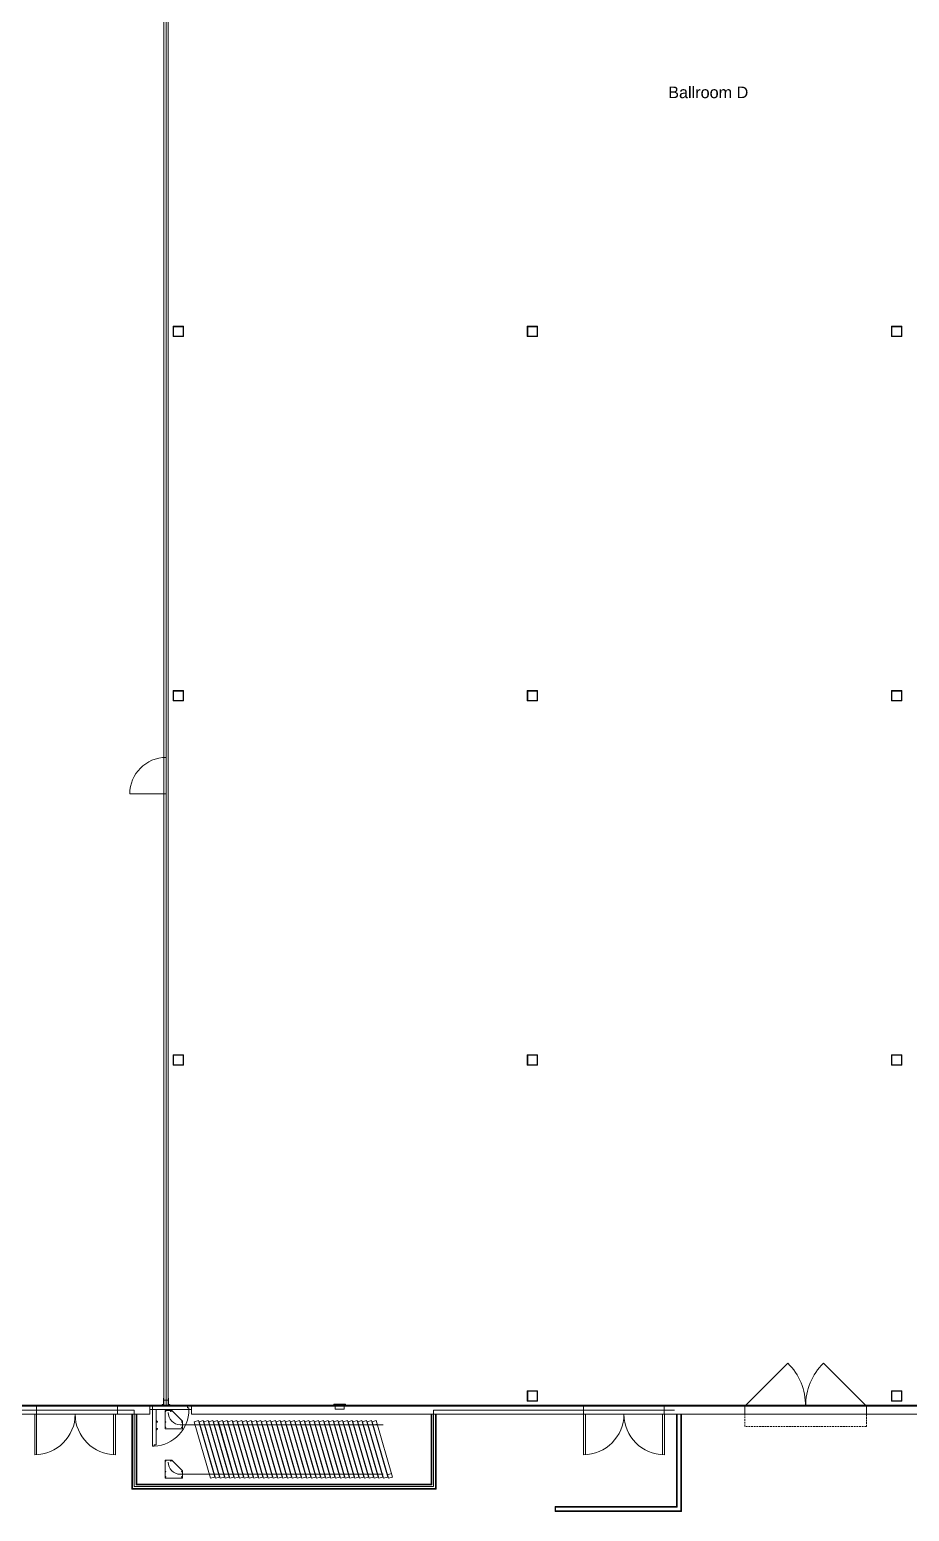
# Model space of a CAD drawing. Header units: inches. Extents: x -413 to 2782, y 7273 to 9795.
# Drawn here: x 789 to 1659, y 7273 to 8738 of the extents above; entities that cross this region are included whole.
import ezdxf

# ---------------------------------------------------------------- set-up
doc = ezdxf.new("R2010")
doc.units = ezdxf.units.IN
doc.header["$LTSCALE"] = 16.5
doc.header["$MEASUREMENT"] = 0
doc.linetypes.add('Dash Style-1', pattern=[0.161743, 0.107727, -0.054016])
doc.layers.get('0').update_dxf_attribs({"lineweight": 15})
for name, color, linetype, lineweight in [('A-0', 7, 'Continuous', 15), ('A-DOOR', 2, 'Continuous', 15), ('A-EQPM', 5, 'Continuous', 15), ('A-FLOR-HRAL', 5, 'Continuous', 15), ('A-PRTN-CTR', 2, 'Continuous', 15), ('A-PRTN-MOVE', 4, 'Continuous', 15), ('A-PRTN-STK', 6, 'Continuous', 15), ('A-WALL-FI1H', 25, 'Continuous', 15), ('A-WALL-FNSH', 251, 'Continuous', 15), ('A-WALL-FULL', 7, 'Continuous', 15), ('A-WALL-FULL-ACC', 6, 'Continuous', 15), ('A-WALL-HEAD', 14, 'Continuous', 15), ('FSPEQPA', 251, 'Continuous', 15), ('None', 7, 'Continuous', 5), ('P-EQPM', 7, 'Continuous', 15)]:
    doc.layers.add(name, color=color, linetype=linetype, lineweight=lineweight)
doc.styles.add('Arial (bold)', font='Arial')

# ---------------------------------------------------------------- blocks, each defined once
blk = doc.blocks.new('FLRBOX')
at = {"layer": 'A-EQPM', "color": 5, "linetype": 'Continuous', "lineweight": 15}
blk.add_line((-5.15, -5.15), (-5.15, 5.15), dxfattribs=at)
for points in [[(5.15, 5.15), (-5.15, 5.15), (-5.15, -5.15), (5.15, -5.15)], [(4.65, 4.65), (-4.65, 4.65), (-4.65, -4.65), (4.65, -4.65)]]:
    blk.add_lwpolyline(points, close=True, dxfattribs=at)
blk = doc.blocks.new('FXC')
at = {"layer": 'P-EQPM', "color": 7, "linetype": 'Continuous', "lineweight": 15}
for p, q in [((-5.75, 5), (-5.75, 4.5)), ((5.75, 5), (-5.75, 5)), ((5.75, 4.5), (-5.75, 4.5)), ((5.75, 5), (5.75, 4.5))]:
    blk.add_line(p, q, dxfattribs=at)
blk.add_lwpolyline([(-4.5, 4.5), (4.5, 4.5), (4.5, 0), (-4.5, 0)], close=True, dxfattribs=at)
blk = doc.blocks.new('FX')
at = {"layer": 'FSPEQPA', "color": 7, "rotation": -90}
blk.add_blockref('FXC', (-4.5, 0), dxfattribs=at)
blk = doc.blocks.new('11-90-DT')
at = {"color": 7, "linetype": 'Continuous', "lineweight": 15}
for p, q in [((-1.999, -8.5), (8.501, 2)), ((15.001, 2), (8.501, 2)), ((15.001, -16), (15.001, 2)), ((-1.999, -8.5), (-1.999, -16)), ((-1.999, -16), (15.001, -16))]:
    blk.add_line(p, q, dxfattribs=at)
for centre, radius in [((9.375, 1.375), 0.266), ((14.625, 1.375), 0.266), ((-1.499, -9.375), 0.265), ((-1.499, -14.625), 0.265), ((14.501, -9.375), 0.265), ((14.501, -14.625), 0.265)]:
    blk.add_circle(centre, radius, dxfattribs=at)
blk = doc.blocks.new('Group-77-1')
at = {"layer": 'A-FLOR-HRAL', "color": 7, "linetype": 'Continuous', "lineweight": 5}
for p, q in [((-321.0308, 985.8071), (-321.0308, -1137.6949)), ((-319.0308, 985.9071), (-319.0308, -1137.5949)), ((-317.0308, 985.8071), (-317.0308, -1137.6949))]:
    blk.add_line(p, q, dxfattribs=at)
blk = doc.blocks.new('Group-97-1')
at = {"color": 7, "linetype": 'Continuous', "lineweight": 15}
blk.add_lwpolyline([(95.4452, -1187.2199), (95.4452, -1147.2199), (93.5012, -1147.2199), (93.5012, -1187.2199, 0.414213562), (133.5012, -1147.2199, 0.414213562), (173.5012, -1187.2199), (173.5012, -1147.2199), (171.5572, -1147.2199), (171.5572, -1187.2199)], format="xyb", dxfattribs=at)
blk = doc.blocks.new('Group-98-1')
at = {"color": 7, "linetype": 'Continuous', "lineweight": 15}
blk.add_lwpolyline([(-446.8808, -1187.2189), (-446.8808, -1147.2189), (-448.8248, -1147.2189), (-448.8248, -1187.2189, 0.414213562), (-408.8248, -1147.2189, 0.414213562), (-368.8248, -1187.2189), (-368.8248, -1147.2189), (-370.7688, -1147.2189), (-370.7688, -1187.2189)], format="xyb", dxfattribs=at)
blk = doc.blocks.new('Group-102-1')
at = {"layer": 'A-DOOR', "color": 7, "linetype": 'Continuous', "lineweight": 15}
for p, q in [((-318.8908, -534.2219), (-354.8908, -534.2179)), ((253.1192, -1139.2199), (295.5462, -1096.7939)), ((373.1192, -1139.2199), (330.6932, -1096.7939))]:
    blk.add_line(p, q, dxfattribs=at)
at = {"layer": 'A-DOOR', "color": 7, "linetype": 'Dash Style-1', "lineweight": 5}
blk.add_lwpolyline([(373.1192, -1147.2159), (373.1192, -1159.2159), (253.1192, -1159.2159), (253.1192, -1147.2169)], dxfattribs=at)
at = {"layer": 'A-DOOR', "color": 7, "linetype": 'Continuous', "lineweight": 15}
for centre, radius, start, end in [((-318.8908, -534.2219), 36, 89.9936338, 179.9936338), ((253.1192, -1139.2199), 60, 0, 44.9993248), ((373.1192, -1139.2199), 59.9994, 135, 180)]:
    blk.add_arc(centre, radius, start, end, dxfattribs=at)
at = {"layer": 'A-PRTN-CTR', "color": 7, "linetype": 'Continuous', "lineweight": 15}
for p, q in [((-104.3648, -1157.5559), (-304.8808, -1157.5559)), ((-104.3648, -1206.5559), (-304.8808, -1206.5559))]:
    blk.add_line(p, q, dxfattribs=at)
for centre in [(-304.8808, -1145.5559), (-304.8808, -1194.5559)]:
    blk.add_arc(centre, 12, 180, 270, dxfattribs=at)
at = {"layer": 'A-PRTN-MOVE', "color": 7, "linetype": 'Continuous', "lineweight": 15}
for p, q in [((-334.8808, -1139.2199), (-293.8808, -1139.2199)), ((-332.3808, -1142.7199), (-332.3808, -1139.2199)), ((-321.5808, -1131.2199), (-321.5808, -1139.2199)), ((-321.0808, -1133.2199), (-317.0808, -1133.2199)), ((-316.5808, -1139.2199), (-316.5808, -1131.2199)), ((-297.6308, -1140.9699), (-297.6308, -1139.2199)), ((-297.6308, -1140.9699), (-296.3808, -1140.9699)), ((-296.3808, -1140.9699), (-296.3808, -1142.7199)), ((-334.8808, -1142.7199), (-293.8808, -1142.7199))]:
    blk.add_line(p, q, dxfattribs=at)
blk.add_lwpolyline([(-314.3838, -1139.2039), (-315.7028, -1137.7269), (-315.703, -1137.7267, 0.688188012), (-315.8578, -1137.7859), (-315.8578, -1139.1319), (-315.8578, -1139.1329, -0.414213562), (-315.8918, -1139.1669), (-322.2698, -1139.1669), (-322.2698, -1139.1669, -0.405627527), (-322.3038, -1139.1319), (-322.3038, -1139.1319), (-322.3038, -1137.7859, 0.688188012), (-322.4586, -1137.7267), (-322.4588, -1137.7269), (-323.7608, -1139.1839), (-323.7208, -1139.2199), (-322.4188, -1137.7629), (-322.4186, -1137.7626, -0.687962332), (-322.3578, -1137.7859), (-322.3578, -1139.1319, 0.414213562), (-322.2698, -1139.2199), (-315.8918, -1139.2199, 0.414213562), (-315.8038, -1139.1319), (-315.8038, -1137.7859, -0.687962332), (-315.743, -1137.7626), (-315.7428, -1137.7629), (-314.4238, -1139.2389)], format="xyb", close=True, dxfattribs=at)
at = {"layer": 'A-PRTN-STK', "color": 7, "linetype": 'Continuous', "lineweight": 15}
for p, q in [((-332.3808, -1142.7199), (-332.3808, -1178.7199)), ((-328.8808, -1177.4699), (-328.8808, -1142.7199)), ((-286.9828, -1153.5439), (-291.0658, -1154.7219)), ((-291.0658, -1154.7219), (-274.9478, -1210.5679)), ((-270.8648, -1209.3889), (-286.9828, -1153.5439)), ((-282.2328, -1153.5439), (-286.3158, -1154.7219)), ((-286.3158, -1154.7219), (-270.1978, -1210.5679)), ((-266.1148, -1209.3889), (-282.2328, -1153.5439)), ((-277.4828, -1153.5439), (-281.5658, -1154.7219)), ((-281.5658, -1154.7219), (-265.4478, -1210.5679)), ((-261.3648, -1209.3889), (-277.4828, -1153.5439)), ((-272.7328, -1153.5439), (-276.8158, -1154.7219)), ((-276.8158, -1154.7219), (-260.6978, -1210.5679)), ((-256.6148, -1209.3889), (-272.7328, -1153.5439)), ((-267.9828, -1153.5439), (-272.0658, -1154.7219)), ((-272.0658, -1154.7219), (-255.9478, -1210.5679)), ((-251.8648, -1209.3889), (-267.9828, -1153.5439)), ((-263.2328, -1153.5439), (-267.3158, -1154.7219)), ((-267.3158, -1154.7219), (-251.1978, -1210.5679)), ((-247.1148, -1209.3889), (-263.2328, -1153.5439)), ((-258.4828, -1153.5439), (-262.5658, -1154.7219)), ((-262.5658, -1154.7219), (-246.4478, -1210.5679)), ((-242.3648, -1209.3889), (-258.4828, -1153.5439)), ((-253.7328, -1153.5439), (-257.8158, -1154.7219)), ((-257.8158, -1154.7219), (-241.6978, -1210.5679)), ((-237.6148, -1209.3889), (-253.7328, -1153.5439)), ((-248.9828, -1153.5439), (-253.0658, -1154.7219)), ((-253.0658, -1154.7219), (-236.9478, -1210.5679)), ((-232.8648, -1209.3889), (-248.9828, -1153.5439)), ((-244.2328, -1153.5439), (-248.3158, -1154.7219)), ((-248.3158, -1154.7219), (-232.1978, -1210.5679)), ((-228.1148, -1209.3889), (-244.2328, -1153.5439)), ((-239.4828, -1153.5439), (-243.5658, -1154.7219)), ((-243.5658, -1154.7219), (-227.4478, -1210.5679)), ((-223.3648, -1209.3889), (-239.4828, -1153.5439)), ((-234.7328, -1153.5439), (-238.8158, -1154.7219)), ((-238.8158, -1154.7219), (-222.6978, -1210.5679)), ((-218.6148, -1209.3889), (-234.7328, -1153.5439)), ((-229.9828, -1153.5439), (-234.0658, -1154.7219)), ((-234.0658, -1154.7219), (-217.9478, -1210.5679)), ((-213.8648, -1209.3889), (-229.9828, -1153.5439)), ((-225.2328, -1153.5439), (-229.3158, -1154.7219)), ((-229.3158, -1154.7219), (-213.1978, -1210.5679)), ((-209.1148, -1209.3889), (-225.2328, -1153.5439)), ((-220.4828, -1153.5439), (-224.5658, -1154.7219)), ((-224.5658, -1154.7219), (-208.4478, -1210.5679)), ((-204.3648, -1209.3889), (-220.4828, -1153.5439)), ((-215.7328, -1153.5439), (-219.8158, -1154.7219)), ((-219.8158, -1154.7219), (-203.6978, -1210.5679)), ((-199.6148, -1209.3889), (-215.7328, -1153.5439)), ((-210.9828, -1153.5439), (-215.0658, -1154.7219)), ((-215.0658, -1154.7219), (-198.9478, -1210.5679)), ((-194.8648, -1209.3889), (-210.9828, -1153.5439)), ((-206.2328, -1153.5439), (-210.3158, -1154.7219)), ((-210.3158, -1154.7219), (-194.1978, -1210.5679)), ((-190.1148, -1209.3889), (-206.2328, -1153.5439)), ((-201.4828, -1153.5439), (-205.5658, -1154.7219)), ((-205.5658, -1154.7219), (-189.4478, -1210.5679)), ((-185.3648, -1209.3889), (-201.4828, -1153.5439)), ((-196.7328, -1153.5439), (-200.8158, -1154.7219)), ((-200.8158, -1154.7219), (-184.6978, -1210.5679)), ((-180.6148, -1209.3889), (-196.7328, -1153.5439)), ((-191.9828, -1153.5439), (-196.0658, -1154.7219)), ((-196.0658, -1154.7219), (-179.9478, -1210.5679)), ((-175.8648, -1209.3889), (-191.9828, -1153.5439)), ((-187.2328, -1153.5439), (-191.3158, -1154.7219)), ((-191.3158, -1154.7219), (-175.1978, -1210.5679)), ((-171.1148, -1209.3889), (-187.2328, -1153.5439)), ((-182.4828, -1153.5439), (-186.5658, -1154.7219)), ((-186.5658, -1154.7219), (-170.4478, -1210.5679)), ((-166.3648, -1209.3889), (-182.4828, -1153.5439)), ((-177.7328, -1153.5439), (-181.8158, -1154.7219)), ((-181.8158, -1154.7219), (-165.6978, -1210.5679)), ((-161.6148, -1209.3889), (-177.7328, -1153.5439)), ((-172.9828, -1153.5439), (-177.0658, -1154.7219)), ((-177.0658, -1154.7219), (-160.9478, -1210.5679)), ((-156.8648, -1209.3889), (-172.9828, -1153.5439)), ((-168.2328, -1153.5439), (-172.3158, -1154.7219)), ((-172.3158, -1154.7219), (-156.1978, -1210.5679)), ((-152.1148, -1209.3889), (-168.2328, -1153.5439)), ((-163.4828, -1153.5439), (-167.5658, -1154.7219)), ((-167.5658, -1154.7219), (-151.4478, -1210.5679)), ((-147.3648, -1209.3889), (-163.4828, -1153.5439)), ((-158.7328, -1153.5439), (-162.8158, -1154.7219)), ((-162.8158, -1154.7219), (-146.6978, -1210.5679)), ((-142.6148, -1209.3889), (-158.7328, -1153.5439)), ((-153.9828, -1153.5439), (-158.0658, -1154.7219)), ((-158.0658, -1154.7219), (-141.9478, -1210.5679)), ((-137.8648, -1209.3889), (-153.9828, -1153.5439)), ((-149.2328, -1153.5439), (-153.3158, -1154.7219)), ((-153.3158, -1154.7219), (-137.1978, -1210.5679)), ((-133.1148, -1209.3889), (-149.2328, -1153.5439)), ((-144.4828, -1153.5439), (-148.5658, -1154.7219)), ((-148.5658, -1154.7219), (-132.4478, -1210.5679)), ((-128.3648, -1209.3889), (-144.4828, -1153.5439)), ((-139.7328, -1153.5439), (-143.8158, -1154.7219)), ((-143.8158, -1154.7219), (-127.6978, -1210.5679)), ((-123.6148, -1209.3889), (-139.7328, -1153.5439)), ((-134.9828, -1153.5439), (-139.0658, -1154.7219)), ((-139.0658, -1154.7219), (-122.9478, -1210.5679)), ((-118.8648, -1209.3889), (-134.9828, -1153.5439)), ((-130.2328, -1153.5439), (-134.3158, -1154.7219)), ((-134.3158, -1154.7219), (-118.1978, -1210.5679)), ((-114.1148, -1209.3889), (-130.2328, -1153.5439)), ((-125.4828, -1153.5439), (-129.5658, -1154.7219)), ((-129.5658, -1154.7219), (-113.4478, -1210.5679)), ((-109.3648, -1209.3889), (-125.4828, -1153.5439)), ((-120.7328, -1153.5439), (-124.8158, -1154.7219)), ((-124.8158, -1154.7219), (-108.6978, -1210.5679)), ((-104.6148, -1209.3889), (-120.7328, -1153.5439)), ((-115.9828, -1153.5439), (-120.0658, -1154.7219)), ((-120.0658, -1154.7219), (-103.9478, -1210.5679)), ((-99.8648, -1209.3889), (-115.9828, -1153.5439)), ((-111.2328, -1153.5439), (-115.3158, -1154.7219)), ((-115.3158, -1154.7219), (-99.1978, -1210.5679)), ((-95.1148, -1209.3889), (-111.2328, -1153.5439)), ((-110.2448, -1156.9669), (-114.3278, -1158.1449)), ((-332.3808, -1178.7199), (-330.6308, -1178.7199)), ((-330.6308, -1178.7199), (-330.6308, -1177.4699)), ((-330.6308, -1177.4699), (-328.8808, -1177.4699)), ((-274.9478, -1210.5679), (-270.8648, -1209.3889)), ((-270.1978, -1210.5679), (-266.1148, -1209.3889)), ((-265.4478, -1210.5679), (-261.3648, -1209.3889)), ((-260.6978, -1210.5679), (-256.6148, -1209.3889)), ((-255.9478, -1210.5679), (-251.8648, -1209.3889)), ((-251.1978, -1210.5679), (-247.1148, -1209.3889)), ((-246.4478, -1210.5679), (-242.3648, -1209.3889)), ((-241.6978, -1210.5679), (-237.6148, -1209.3889)), ((-236.9478, -1210.5679), (-232.8648, -1209.3889)), ((-232.1978, -1210.5679), (-228.1148, -1209.3889)), ((-227.4478, -1210.5679), (-223.3648, -1209.3889)), ((-222.6978, -1210.5679), (-218.6148, -1209.3889)), ((-217.9478, -1210.5679), (-213.8648, -1209.3889)), ((-213.1978, -1210.5679), (-209.1148, -1209.3889)), ((-208.4478, -1210.5679), (-204.3648, -1209.3889)), ((-203.6978, -1210.5679), (-199.6148, -1209.3889)), ((-198.9478, -1210.5679), (-194.8648, -1209.3889)), ((-194.1978, -1210.5679), (-190.1148, -1209.3889)), ((-189.4478, -1210.5679), (-185.3648, -1209.3889)), ((-184.6978, -1210.5679), (-180.6148, -1209.3889)), ((-179.9478, -1210.5679), (-175.8648, -1209.3889)), ((-175.1978, -1210.5679), (-171.1148, -1209.3889)), ((-170.4478, -1210.5679), (-166.3648, -1209.3889)), ((-165.6978, -1210.5679), (-161.6148, -1209.3889)), ((-160.9478, -1210.5679), (-156.8648, -1209.3889)), ((-156.1978, -1210.5679), (-152.1148, -1209.3889)), ((-151.4478, -1210.5679), (-147.3648, -1209.3889)), ((-146.6978, -1210.5679), (-142.6148, -1209.3889)), ((-141.9478, -1210.5679), (-137.8648, -1209.3889)), ((-137.1978, -1210.5679), (-133.1148, -1209.3889)), ((-132.4478, -1210.5679), (-128.3648, -1209.3889)), ((-127.6978, -1210.5679), (-123.6148, -1209.3889)), ((-122.9478, -1210.5679), (-118.8648, -1209.3889)), ((-118.1978, -1210.5679), (-114.1148, -1209.3889)), ((-113.4478, -1210.5679), (-109.3648, -1209.3889)), ((-108.6978, -1210.5679), (-104.6148, -1209.3889)), ((-103.9478, -1210.5679), (-99.8648, -1209.3889)), ((-96.1028, -1205.9669), (-100.1858, -1207.1449)), ((-99.1978, -1210.5679), (-95.1148, -1209.3889))]:
    blk.add_line(p, q, dxfattribs=at)
blk.add_lwpolyline([(-328.8638, -1162.9169), (-327.3878, -1161.5979), (-327.3876, -1161.5977, 0.688188012), (-327.4468, -1161.4429), (-328.7918, -1161.4429, -0.414213562), (-328.8268, -1161.4079), (-328.8268, -1155.0309, -0.414213562), (-328.7918, -1154.9959), (-327.4468, -1154.9959), (-327.4464, -1154.9959, 0.68937332), (-327.3878, -1154.8419), (-328.8448, -1153.5399), (-328.8808, -1153.5799), (-327.4238, -1154.8819), (-327.4237, -1154.882, -0.690636216), (-327.4468, -1154.9429), (-328.7918, -1154.9429), (-328.7928, -1154.9429, 0.414213562), (-328.8808, -1155.0309), (-328.8808, -1161.4079), (-328.8808, -1161.4089, 0.414213562), (-328.7928, -1161.4969), (-328.7918, -1161.4969), (-327.4468, -1161.4969, -0.690636216), (-327.4237, -1161.5578), (-327.4238, -1161.5579), (-328.8998, -1162.8769)], format="xyb", close=True, dxfattribs=at)
blk.add_arc((-332.3808, -1142.7199), 36.0425, 272.7830208, 0, dxfattribs=at)
at = {"layer": 'A-WALL-FI1H', "color": 7, "linetype": 'Continuous', "lineweight": 5}
blk.add_lwpolyline([(-1371.5048, -1143.2199), (-762.2418, -1143.2199), (-762.2418, -1218.7039), (-463.3178, -1218.7039), (-463.3178, -1143.2199), (-350.4428, -1143.2199), (-350.4428, -1218.7039), (-54.5668, -1218.7039), (-54.5668, -1143.2199), (183.4452, -1143.2199)], dxfattribs=at)
at = {"layer": 'A-WALL-FNSH', "color": 7, "linetype": 'Continuous', "lineweight": 15}
for p, q in [((-1366.0058, -1138.2199), (1452.3692, -1138.2199)), ((-352.8808, -1147.2199), (-352.8808, -1221.1409)), ((-348.0058, -1147.2199), (-348.0058, -1216.2659)), ((-57.0048, -1147.2199), (-57.0048, -1216.2659)), ((-52.1298, -1147.2199), (-52.1298, -1221.1409)), ((185.4452, -1238.3449), (185.4452, -1147.2199)), ((190.3202, -1243.2199), (190.3202, -1147.2199)), ((-352.8808, -1221.1409), (-52.1298, -1221.1409)), ((-348.0058, -1216.2659), (-57.0048, -1216.2659)), ((185.4452, -1238.3449), (65.4452, -1238.3449)), ((65.4452, -1243.2199), (65.4452, -1238.3449)), ((190.3202, -1243.2199), (65.4452, -1243.2199))]:
    blk.add_line(p, q, dxfattribs=at)
at = {"layer": 'A-WALL-FULL', "color": 7, "linetype": 'Continuous', "lineweight": 15}
for p, q in [((-352.2558, -1147.2199), (-352.2558, -1220.5159)), ((-348.6308, -1147.2199), (-348.6308, -1216.8909)), ((-56.3798, -1147.2199), (-56.3798, -1216.8909)), ((-52.7548, -1147.2199), (-52.7548, -1220.5159)), ((186.0702, -1238.9699), (186.0702, -1147.2199)), ((189.6952, -1242.5949), (189.6952, -1147.2199)), ((-352.2558, -1220.5159), (-52.7548, -1220.5159)), ((-348.6308, -1216.8909), (-56.3798, -1216.8909)), ((186.0702, -1238.9699), (66.0702, -1238.9699)), ((66.0702, -1242.5949), (66.0702, -1238.9699)), ((189.6952, -1242.5949), (66.0702, -1242.5949))]:
    blk.add_line(p, q, dxfattribs=at)
at = {"layer": 'A-WALL-FULL-ACC', "color": 7, "linetype": 'Continuous', "lineweight": 15}
for p, q in [((-446.8808, -1139.2199), (-478.8808, -1139.2199)), ((-446.8808, -1139.2199), (-446.8808, -1147.2199)), ((-366.8808, -1139.2199), (-366.8808, -1147.2199)), ((-334.8808, -1139.2199), (-366.8808, -1139.2199)), ((-334.8808, -1147.2199), (-334.8808, -1139.2199)), ((93.4452, -1139.2199), (-293.8808, -1139.2199)), ((-293.8808, -1147.2199), (-293.8808, -1139.2199)), ((93.4452, -1147.2199), (93.4452, -1139.2199)), ((173.4452, -1147.2199), (173.4452, -1139.2199)), ((173.4452, -1139.2199), (253.1192, -1139.2199)), ((253.1192, -1147.2199), (253.1192, -1139.2199)), ((373.1192, -1147.2159), (373.1192, -1139.2159)), ((373.1192, -1139.2159), (513.1192, -1139.2199)), ((-446.8808, -1147.2199), (-478.8808, -1147.2199)), ((-366.8808, -1147.2199), (-334.8808, -1147.2199)), ((-293.8808, -1147.2199), (93.4452, -1147.2199)), ((173.4452, -1147.2199), (253.1192, -1147.2199)), ((373.1192, -1147.2159), (513.1192, -1147.2199))]:
    blk.add_line(p, q, dxfattribs=at)
at = {"layer": 'A-WALL-HEAD', "color": 7, "linetype": 'Continuous', "lineweight": 15}
for p, q in [((-366.8808, -1139.2269), (-446.8808, -1139.2259)), ((173.4452, -1139.2199), (93.4452, -1139.2199)), ((373.1192, -1139.2159), (253.1192, -1139.2199)), ((373.1192, -1139.2199), (253.1192, -1139.2199)), ((-366.8808, -1147.2189), (-446.8808, -1147.2189)), ((173.4452, -1147.2199), (93.4452, -1147.2199)), ((373.1192, -1147.2159), (253.1192, -1147.2199)), ((373.1192, -1147.2199), (253.1192, -1147.2199))]:
    blk.add_line(p, q, dxfattribs=at)
at = {"layer": 'A-0', "color": 7, "xscale": -1}
for p in [(-304.8808, -1145.5699), (-304.8808, -1194.5699)]:
    blk.add_blockref('11-90-DT', p, dxfattribs=at)
at = {"layer": 'A-DOOR', "color": 7}
for name in ['Group-98-1', 'Group-97-1']:
    blk.add_blockref(name, (0, 0), dxfattribs=at)
at = {"layer": 'A-EQPM', "color": 7}
for p in [(-306.8818, -77.2179), (43.1182, -77.2179), (403.1182, -77.2179), (-306.8808, -437.2179), (43.1192, -437.2179), (403.1192, -437.2179), (-306.8818, -797.2179), (43.1192, -797.2179), (403.1192, -797.2179), (43.1192, -1129.2189), (403.1192, -1129.2189)]:
    blk.add_blockref('FLRBOX', p, dxfattribs=at)
at = {"layer": 'None', "color": 7}
blk.add_blockref('Group-77-1', (0, 0), dxfattribs=at)
at = {"layer": 'P-EQPM', "color": 7, "xscale": -1, "rotation": -90}
blk.add_blockref('FX', (-147.4098, -1137.7219), dxfattribs=at)
at = {"layer": 'A-FLOR-HRAL', "color": 251, "insert": (177.3032, 164.7644), "char_height": 11.45833, "attachment_point": 1, "line_spacing_factor": 0.992596, "style": 'Arial (bold)'}
blk.add_mtext('Ballroom D', dxfattribs=at)

msp = doc.modelspace()

# ---------------------------------------------------------------- block references
at = {"layer": 'None', "color": 7}
msp.add_blockref('Group-102-1', (1243, 8516.7), dxfattribs=at)

doc.saveas('drawing.dxf')
